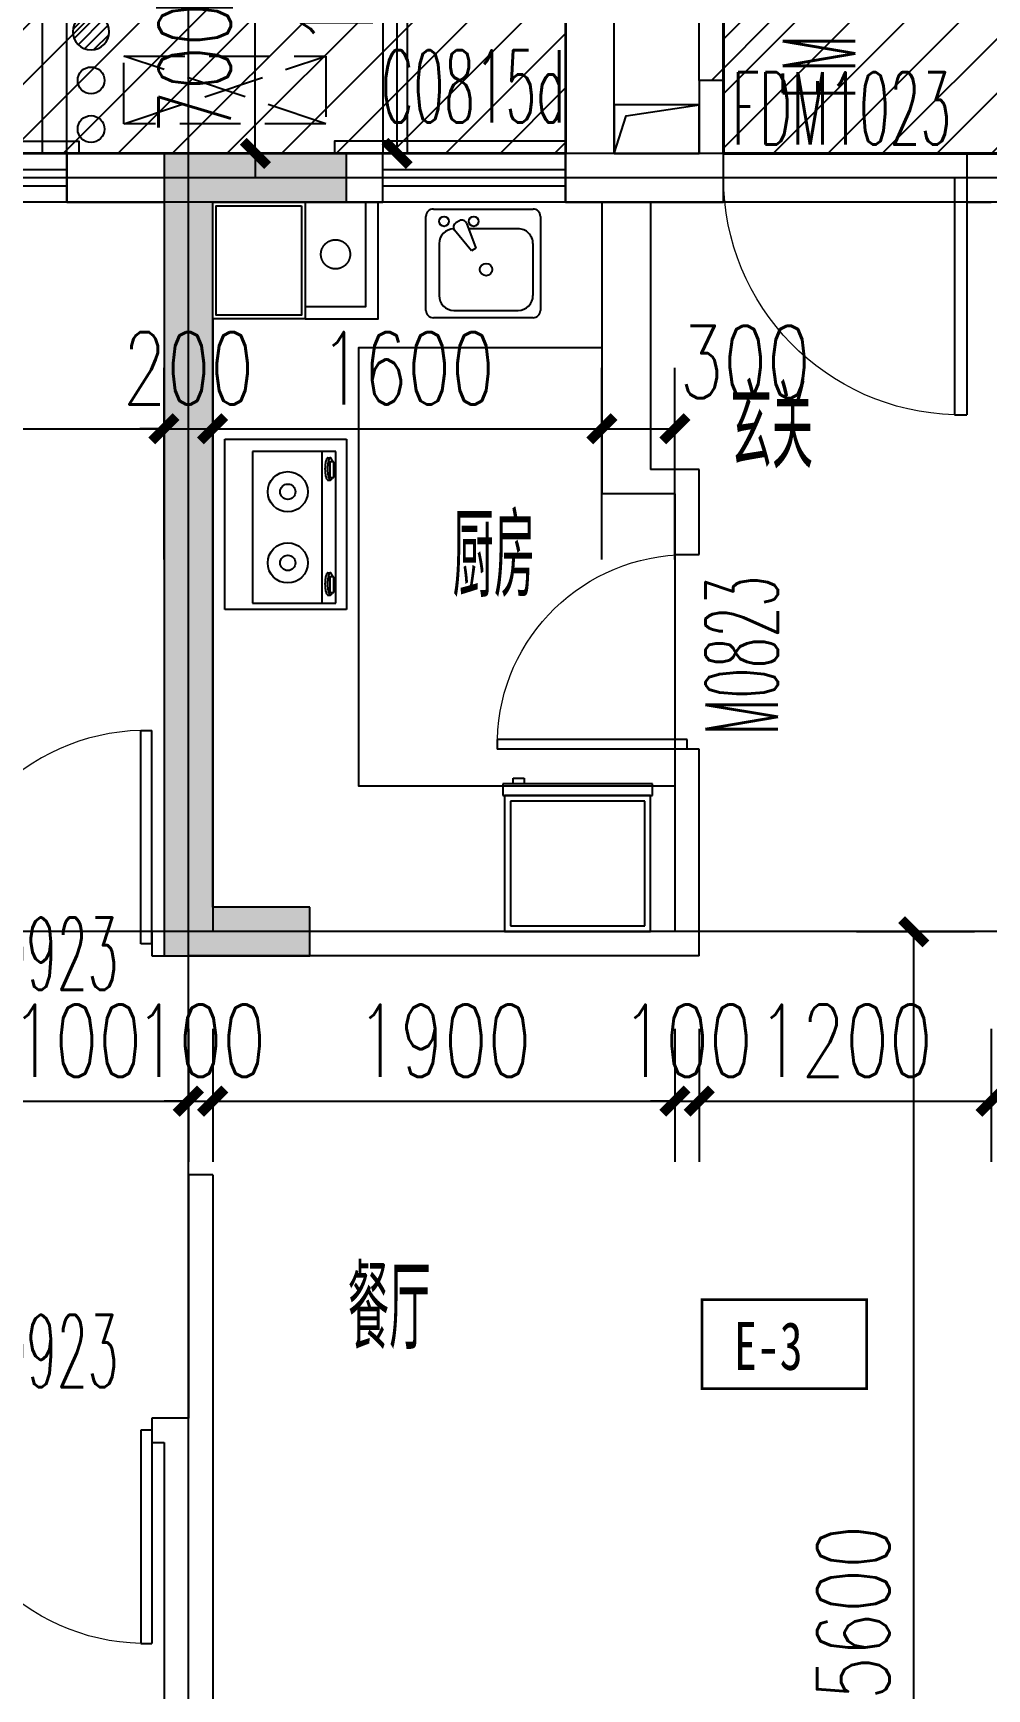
# Model space of a CAD drawing. Extents: x -59851 to 653804, y -249523 to 437614.
# Drawn here: x -27752 to -23831, y 140275 to 147083 of the extents above; entities that cross this region are included whole.
import ezdxf

# ---------------------------------------------------------------- set-up
doc = ezdxf.new("R2010")
doc.units = 0
doc.header["$LTSCALE"] = 1000
doc.header["$MEASUREMENT"] = 0
for name, pattern in [('CONTINOUS', [0]), ('DASH', [0.35, 0.25, -0.1]), ('PS', [3200, 1500, -200, 1500])]:
    doc.linetypes.add(name, pattern=pattern)
doc.layers.add('33计一半面积外廓线', color=53, linetype='Continuous', lineweight=35)
doc.layers.add('33计全面积外廓线', color=21, linetype='Continuous', lineweight=35)
for name, color, linetype in [('_S-YS(雨水管)', 3, 'Continuous'), ('_S-空调立管', 7, 'Continuous'), ('_TCH_BOUNDARY', 7, 'Continuous'), ('A-Lvtry（卫生间）', 5, 'Continuous'), ('A-Lvtry（厨房）', 5, 'CONTINOUS'), ('A-洞口', 105, 'Continuous'), ('A-烟气道', 105, 'Continuous'), ('A-空调室外机', 5, 'DASH'), ('A-第三道尺寸线', 105, 'Continuous'), ('A-线脚看线', 9, 'Continuous'), ('DOOR_FIRE', 4, 'Continuous'), ('DOOR_FIRE_TEXT', 7, 'Continuous'), ('DOTE', 16, 'Continuous'), ('LABEL_PM', 7, 'Continuous'), ('NL', 5, 'Continuous'), ('PS', 6, 'PS'), ('PUB_HATCH', 8, 'Continuous'), ('PUB_TEXT', 7, 'Continuous'), ('WALL', 2, 'Continuous'), ('WINDOW', 4, 'Continuous'), ('WINDOW_TEXT', 7, 'Continuous'), ('剪力墙', 6, 'Continuous'), ('户型标示', 7, 'Continuous'), ('栏杆', 142, 'Continuous')]:
    doc.layers.add(name, color=color, linetype=linetype)
doc.layers.add('A-area(算全面积)', color=21, linetype='Continuous', plot=False)
doc.layers.add('A-降板区域（给结构）', color=155, linetype='Continuous', plot=False)
doc.styles.add('_TCH_DIM_T3', font='SIMPLEX.shx', dxfattribs={"width": 0.705882, "bigfont": 'GBCBIG.shx'})
doc.styles.add('_TCH_WINDOW', font='SIMPLEX.shx', dxfattribs={"width": 0.7, "height": 3.5, "bigfont": 'GBCBIG.shx'})
doc.styles.get("Standard").update_dxf_attribs({"font": 'gbenor.shx', "width": 0.7, "bigfont": 'gbcbig.shx'})
doc.styles.add('黑体', font='simhei.ttf', dxfattribs={"width": 0.7})
doc.dimstyles.new('_TCH_ARCH&&100', dxfattribs={"dimtxt": 297.5, "dimasz": 100, "dimexe": 250, "dimexo": 300, "dimgap": 100, "dimtad": 1, "dimdec": 0, "dimzin": 0, "dimdsep": 46, "dimtxsty": '_TCH_DIM_T3', "dimblk": 'ARCHTICK', "dimcen": 0.09, "dimclrt": 7, "dimazin": 2, "dimtfac": 1, "dimtdec": 0, "dimtix": 1, "dimtmove": 2, "dimatfit": 3, "dimfxl": 0, "dimtolj": 1, "dimtzin": 0, "dimarcsym": 0})

# ---------------------------------------------------------------- blocks, each defined once
blk = doc.blocks.new('zhouxianshouceng0329')
at = {"layer": 'DOTE'}
for p, q in [((-27113.7, 194580), (-27113.7, 218959.5)), ((-3313.7, 205888.3), (-44988.6, 205888.3)), ((15572.3, 205788.3), (-44988.6, 205788.3)), ((15572.3, 202788.3), (-44988.6, 202788.3))]:
    blk.add_line(p, q, dxfattribs=at)
blk = doc.blocks.new('jgjlq030328')
at = {"layer": 'PUB_HATCH'}
blk.add_hatch(color=256, dxfattribs=at).paths.add_polyline_path([(-272935, 13911.9), (-273335, 13911.9), (-273335, 16811.9), (-272785, 16811.9), (-272785, 17011.9), (-273535, 17011.9), (-273535, 13711.9), (-273335, 13711.9), (-272935, 13711.9)])
at = {"layer": '剪力墙'}
blk.add_lwpolyline([(-272935, 13911.9), (-273335, 13911.9), (-273335, 16811.9), (-272785, 16811.9), (-272785, 17011.9), (-273535, 17011.9), (-273535, 13711.9), (-273335, 13711.9), (-272935, 13711.9)], close=True, dxfattribs=at)
blk = doc.blocks.new('ktswaj')
at = {"linetype": 'DASH'}
blk.add_lwpolyline([(15990.1, 179082.6), (15990.1, 178253.3), (16268.4, 178253.3), (16268.4, 179082.6)], close=True, dxfattribs=at)
for points in [[(15990.1, 179082.6), (16268.4, 178253.3)], [(15990.1, 178253.3), (16268.4, 179082.6)]]:
    blk.add_lwpolyline(points, dxfattribs=at)
blk = doc.blocks.new('A3ktsjw')
at = {"layer": '栏杆'}
for points in [[(-26114.3, 169534.8), (-26114.3, 170234.8), (-24614.3, 170234.8), (-24614.3, 169534.8)], [(-26014.3, 169534.8), (-26014.3, 170134.8), (-24714.3, 170134.8), (-24714.3, 169534.8)]]:
    blk.add_lwpolyline(points, dxfattribs=at)
at = {"layer": 'A-空调室外机', "extrusion": (0, 0, -1), "zscale": -1, "rotation": 90}
blk.add_blockref('ktswaj', (204032.2, 153666.4), dxfattribs=at)
blk = doc.blocks.new('2fxianjiao0331')
at = {"layer": 'A-线脚看线'}
for points in [[(-201259.1, 146588.3), (-201259.1, 146638.3), (-199659.1, 146638.3), (-199659.1, 146588.3)], [(-197659, 146588.3), (-197659, 146638.3), (-198609, 146638.3), (-198609, 146588.3)]]:
    blk.add_lwpolyline(points, dxfattribs=at)
blk = doc.blocks.new('lianlangjiangban200')
at = {"layer": 'A-降板区域（给结构）', "linetype": 'DASH'}
h = blk.add_hatch(dxfattribs=at)
h.set_pattern_fill('ANSI31', color=256, scale=100)
h.set_pattern_definition([(45, (0, 0), (-112.2532, 112.2532), [])])
h.paths.add_polyline_path([(-39013.7, 151788.3), (-39013.7, 145188.3), (-37413.7, 145188.3), (-37413.7, 150488.3), (-21913.7, 150488.3), (-21913.7, 147988.3), (-24913.7, 147988.3), (-24913.7, 146588.3), (-20113.7, 146588.3), (-20113.7, 150488.3), (-5413.7, 150488.3), (-5413.7, 146388.3), (-10013.7, 146388.3), (-10013.7, 145088.3), (-3413.7, 145088.3), (-3413.7, 146388.3), (-4113.7, 146388.3), (-4113.7, 151788.3), (-8013.7, 151788.3), (-8013.7, 152188.3), (-19713.7, 152188.3), (-19713.7, 151788.3)])
at = {"layer": 'A-降板区域（给结构）'}
blk.add_lwpolyline([(-39013.7, 151788.3), (-39013.7, 145188.3), (-37413.7, 145188.3), (-37413.7, 150488.3), (-21913.7, 150488.3), (-21913.7, 147988.3), (-24913.7, 147988.3), (-24913.7, 146588.3), (-20113.7, 146588.3), (-20113.7, 150488.3), (-5413.7, 150488.3), (-5413.7, 146388.3), (-10013.7, 146388.3), (-10013.7, 145088.3), (-3413.7, 145088.3), (-3413.7, 146388.3), (-4113.7, 146388.3), (-4113.7, 151788.3), (-8013.7, 151788.3), (-8013.7, 152188.3), (-19713.7, 152188.3), (-19713.7, 151788.3)], close=True, dxfattribs=at)
blk = doc.blocks.new('$DorLib2D$00000116')
at = {"color": 0}
for p, q in [((-0.5, 0), (-0.1464, 0.3536)), ((0.5, 0), (0.1464, 0.3536))]:
    blk.add_line(p, q, dxfattribs=at)
for centre, start, end in [((-0.5, 0), 0, 45), ((0.5, 0), 135, 180)]:
    blk.add_arc(centre, 0.5, start, end, dxfattribs=at)
blk = doc.blocks.new('3-122')
at = {"layer": 'A-area(算全面积)'}
blk.add_lwpolyline([(-158972, 87498.2), (-158972, 87498.2), (-158972, 87498.2), (-158972, 84098.2), (-156422, 84098.2), (-156422, 84098.2), (-155172, 84098.2), (-155172, 84098.2), (-153572, 84098.2), (-153572, 84298.2), (-152972, 84298.2), (-152972, 80998.2), (-151572, 80998.2), (-151572, 84298.2), (-150972, 84298.2), (-150972, 84098.2), (-149471.9, 84098.2), (-149471.9, 84098.2), (-148222, 84098.2), (-148222, 84098.2), (-147321.9, 84098.2), (-147322, 85698.2), (-143872, 85698.2), (-143872, 87498.2)], close=True, dxfattribs=at)
at = {"layer": 'A-洞口'}
blk.add_lwpolyline([(-146772, 84298.2), (-147122, 84298.2), (-147122, 84098.2), (-146772, 84098.2)], close=True, dxfattribs=at)
blk.add_lwpolyline([(-147122, 84098.2), (-147072.3, 84252.4), (-146772, 84298.2)], dxfattribs=at)
at = {"layer": 'DOOR_FIRE'}
for p, q in [((-146772, 84398.2), (-146772, 85198.2)), ((-146672, 84398.2), (-146672, 85198.2))]:
    blk.add_line(p, q, dxfattribs=at)
at = {"layer": 'WALL'}
for p, q in [((-147322, 83898.2), (-147322, 85698.2)), ((-147122, 84098.2), (-147122, 85498.2)), ((-146672, 84398.2), (-146772, 84398.2)), ((-146772, 84398.2), (-146772, 84098.2)), ((-146672, 83898.2), (-146672, 84398.2)), ((-147122, 84098.2), (-146772, 84098.2)), ((-147322, 83898.2), (-146672, 83898.2))]:
    blk.add_line(p, q, dxfattribs=at)
at = {"layer": 'DOOR_FIRE', "xscale": -800, "yscale": 800, "zscale": 100, "rotation": 270}
blk.add_blockref('$DorLib2D$00000116', (-146722, 84798.2), dxfattribs=at)
at = {"layer": 'DOOR_FIRE_TEXT', "style": '_TCH_WINDOW', "width": 0.494118}
blk.add_text('FM', height=297.5, rotation=90, dxfattribs=at).set_placement((-146130.6, 84320.2))
blk = doc.blocks.new('zt1')
at = {"layer": 'A-Lvtry（卫生间）', "linetype": 'Continuous'}
for p, q in [((-700, 0), (0, 0)), ((-700, -500), (-700, 0)), ((0, 0), (0, -500)), ((0, -500), (-700, -500))]:
    blk.add_line(p, q, dxfattribs=at)
at = {"layer": 'A-Lvtry（卫生间）'}
for p, q in [((-673.5, -113.1), (-673.5, -455.5)), ((-50.7, -113.1), (-673.5, -113.1)), ((-50.7, -455.5), (-50.7, -113.1)), ((-673.5, -399.8), (-50.7, -399.8)), ((-673.5, -455.5), (-50.7, -455.5)), ((-640.9, -422.1), (-640.8, -433.8)), ((-565.7, -431.5), (-630.4, -431.5)), ((-630.4, -431.5), (-630.4, -448.2)), ((-630.4, -448.2), (-565.7, -448.2)), ((-565.7, -448.2), (-565.7, -431.5)), ((-549.1, -423.2), (-549.1, -433.7)), ((-167.9, -422.1), (-167.8, -433.8)), ((-157.4, -431.5), (-157.4, -448.2)), ((-92.7, -431.5), (-157.4, -431.5)), ((-157.4, -448.2), (-92.7, -448.2)), ((-92.7, -448.2), (-92.7, -431.5)), ((-76.1, -423.2), (-76.1, -433.7))]:
    blk.add_line(p, q, dxfattribs=at)
for points in [[(-549.1, -423.2, 0.259034), (-551, -419.8, 0.076276), (-562.5, -414.9, 0.036515), (-576.1, -412.4, 0.026615), (-594.9, -411.4, 0.026615), (-613.8, -412.4, 0.036515), (-627.3, -414.9, 0.076276), (-638.9, -419.8, 0.259034), (-640.8, -423.2, 0.078462), (-640.6, -424.5, 0.056762)], [(-549.1, -433.7, 0.259034), (-551, -430.3, 0.076276), (-562.5, -425.4, 0.036515), (-576.1, -422.9, 0.026615), (-594.9, -421.9, 0.026615), (-613.8, -422.9, 0.036515), (-627.3, -425.4, 0.076276), (-638.9, -430.3, 0.259034), (-640.8, -433.7, 0.259034), (-638.9, -437.2, 0.056762), (-630.4, -441.2, 0.036515)], [(-565.7, -442.9, 0.008736), (-562.5, -442.1, 0.076276), (-551, -437.2, 0.259034), (-549.1, -433.7, 0.259034)], [(-76.1, -423.2, 0.259034), (-78, -419.8, 0.076276), (-89.5, -414.9, 0.036515), (-103.1, -412.4, 0.026615), (-121.9, -411.4, 0.026615), (-140.8, -412.4, 0.036515), (-154.3, -414.9, 0.076276), (-165.9, -419.8, 0.259034), (-167.8, -423.2, 0.078462), (-167.6, -424.5, 0.056762)], [(-76.1, -433.7, 0.259034), (-78, -430.3, 0.076276), (-89.5, -425.4, 0.036515), (-103.1, -422.9, 0.026615), (-121.9, -421.9, 0.026615), (-140.8, -422.9, 0.036515), (-154.3, -425.4, 0.076276), (-165.9, -430.3, 0.259034), (-167.8, -433.7, 0.259034), (-165.9, -437.2, 0.056762), (-157.4, -441.2, 0.036515)], [(-92.7, -442.9, 0.008736), (-89.5, -442.1, 0.076276), (-78, -437.2, 0.259034), (-76.1, -433.7, 0.259034)]]:
    blk.add_lwpolyline(points, format="xyb", dxfattribs=at)
at = {"layer": 'A-Lvtry（卫生间）', "linetype": 'Continuous'}
for centre, radius in [((-508.4, -258.5), 82.5), ((-215.8, -258.5), 82.5), ((-508.4, -258.5), 31.6), ((-215.8, -258.5), 31.6)]:
    blk.add_circle(centre, radius, dxfattribs=at)
at = {"layer": 'A-Lvtry（卫生间）', "width": 0.8, "flags": 9}
for tag in ['YSIZE', 'XSIZE']:
    blk.add_attdef(tag, (-350, 0), '', height=0.5, dxfattribs=at)
blk = doc.blocks.new('t4')
at = {"layer": 'A-Lvtry（卫生间）'}
for p, q in [((3876514.8, 2551819.5), (3876514.8, 2552229.1)), ((3876545.3, 2552259.6), (3876931.4, 2552259.6)), ((3876819.6, 2552205.6), (3876606.3, 2552205.6)), ((3876961.9, 2552229.1), (3876961.9, 2551819.5)), ((3876545.3, 2552144.6), (3876545.3, 2551880.5)), ((3876790.3, 2552072.2), (3876875.1, 2552142)), ((3876913.8, 2552122.3), (3876905.6, 2552136.5)), ((3876800.4, 2552054.6), (3876790.3, 2552072.2)), ((3876903.3, 2552093.1), (3876800.4, 2552054.6)), ((3876880.6, 2551880.5), (3876880.6, 2552084.6)), ((3876606.3, 2551819.5), (3876819.6, 2551819.5)), ((3876931.4, 2551789), (3876545.3, 2551789))]:
    blk.add_line(p, q, dxfattribs=at)
for centre, major_axis, start_param, end_param in [((3876545.3, 2552229.1), (-21.6, 21.6), -0.785398, 0.785398), ((3876606.3, 2552144.6), (-43.1, 43.1), -0.785398, 0.785398), ((3876819.6, 2552144.6), (43.1, 43.1), 5.497787, 7.068583), ((3876911.1, 2552185.3), (-14.4, 14.4), 4.712389, 10.995574), ((3876931.4, 2552229.1), (-21.6, 21.6), 3.926991, 5.497787), ((3876888, 2552126.3), (14.4, 14.4), 6.021386, 7.757331), ((3876911.1, 2552063.4), (14.4, 14.4), 6.283185283893945, 12.56637059107353), ((3876896.2, 2552112.2), (-14.4, 14.4), 2.714645, 4.45059), ((3876713, 2552012.6), (18, 18), 6.283185283897186, 12.56637059107677), ((3876606.3, 2551880.5), (-43.1, 43.1), 0.785398, 2.356194), ((3876819.6, 2551880.5), (-43.1, 43.1), 2.356194, 3.926991), ((3876545.3, 2551819.5), (21.6, 21.6), 2.356194, 3.926991), ((3876931.4, 2551819.5), (-21.6, 21.6), 2.356194, 3.926991)]:
    blk.add_ellipse(centre, major_axis=major_axis, ratio=1, start_param=start_param, end_param=end_param, dxfattribs=at)
blk = doc.blocks.new('BX1')
at = {"layer": 'A-Lvtry（卫生间）'}
for p, q in [((-560, 8), (-607.7, 8)), ((-607.7, 8), (-607.7, -608)), ((-560, -608), (-560, 8)), ((0, 0), (-560, 0)), ((0, -600), (0, 0)), ((-560, 0), (-560, -600)), ((-24, -24), (-536, -24)), ((-536, -24), (-536, -576)), ((-24, -576), (-24, -24)), ((-631.1, -564.3), (-631.1, -520)), ((-631.1, -520), (-607.7, -520)), ((-607.7, -520), (-607.7, -564.3)), ((-607.7, -564.3), (-631.1, -564.3)), ((-607.7, -608), (-560, -608)), ((-560, -600), (0, -600)), ((-536, -576), (-24, -576))]:
    blk.add_line(p, q, dxfattribs=at)
blk = doc.blocks.new('$DorLib2D$00000001')
for p, q in [((0.45, 0.975), (0.5, 0.975)), ((0.45, 0), (0.45, 0.975)), ((0.5, 0), (0.5, 0.975)), ((0.5, 0), (0.45, 0))]:
    blk.add_line(p, q)
at = {"lineweight": 13}
blk.add_arc((0.475, 0), 0.975, 91.46928, 180, dxfattribs=at)
blk = doc.blocks.new('$TCHSYS$WIN2D')
for p, q in [((-0.5, 0.5), (0.5, 0.5)), ((-0.5, 0.5), (-0.5, -0.5)), ((0.5, 0.5), (0.5, -0.5)), ((0.5, 0.1667), (-0.5, 0.1667)), ((0.5, -0.1667), (-0.5, -0.1667)), ((-0.5, -0.5), (0.5, -0.5))]:
    blk.add_line(p, q)
blk = doc.blocks.new('_ArchTick')
at = {"color": 0, "linetype": 'ByBlock', "const_width": 0.4}
blk.add_lwpolyline([(-0.5, -0.5), (0.5, 0.5)], dxfattribs=at)
blk = doc.blocks.new('*D742')
at = {"layer": 'A-第三道尺寸线', "color": 0, "lineweight": -2, "transparency": 16777216}
for p, q in [((-70533, -37901.8), (-70047.2, -37901.8)), ((-70297.2, -43501.8), (-70297.2, -37901.8)), ((-70533, -43501.8), (-70047.2, -43501.8))]:
    blk.add_line(p, q, dxfattribs=at)
at = {"layer": 'Defpoints', "color": 0, "transparency": 16777216}
for p in [(-70833, -37901.8), (-70297.2, -37901.8), (-70833, -43501.8)]:
    blk.add_point(p, dxfattribs=at)
at = {"layer": 'A-第三道尺寸线', "color": 0, "lineweight": -2, "transparency": 16777216, "xscale": 100, "yscale": 100, "zscale": 100}
for p, rotation in [((-70297.2, -37901.8), 90), ((-70297.2, -43501.8), 270)]:
    blk.add_blockref('_ArchTick', p, dxfattribs=dict(at, rotation=rotation))
at = {"layer": 'A-第三道尺寸线', "color": 7, "transparency": 16777216, "insert": (-70546, -40701.8), "char_height": 297.5, "attachment_point": 5, "rotation": 90, "style": '_TCH_DIM_T3'}
blk.add_mtext('\\A1;5600', dxfattribs=at)
blk = doc.blocks.new('*D743')
at = {"layer": 'A-第三道尺寸线', "color": 0, "lineweight": -2, "transparency": 16777216}
for p, q in [((-75779, -36371.8), (-75779, -35584)), ((-73379, -36371.8), (-73379, -35584)), ((-75779, -35834), (-73379, -35834))]:
    blk.add_line(p, q, dxfattribs=at)
at = {"layer": 'Defpoints', "color": 0, "transparency": 16777216}
for p in [(-73379, -35834), (-75779, -36671.8), (-73379, -36671.8)]:
    blk.add_point(p, dxfattribs=at)
at = {"layer": 'A-第三道尺寸线', "color": 0, "lineweight": -2, "transparency": 16777216, "xscale": 100, "yscale": 100, "zscale": 100, "rotation": 180}
blk.add_blockref('_ArchTick', (-75779, -35834), dxfattribs=at)
at = {"layer": 'A-第三道尺寸线', "color": 0, "lineweight": -2, "transparency": 16777216, "xscale": 100, "yscale": 100, "zscale": 100}
blk.add_blockref('_ArchTick', (-73379, -35834), dxfattribs=at)
at = {"layer": 'A-第三道尺寸线', "color": 7, "transparency": 16777216, "insert": (-74579, -35585.2), "char_height": 297.5, "attachment_point": 5, "style": '_TCH_DIM_T3'}
blk.add_mtext('\\A1;2400', dxfattribs=at)
blk = doc.blocks.new('*D744')
at = {"layer": 'A-第三道尺寸线', "color": 0, "lineweight": -2, "transparency": 16777216}
for p, q in [((-73379, -36371.8), (-73379, -35584)), ((-73179, -36371.8), (-73179, -35584)), ((-73379, -35834), (-73479, -35834)), ((-73379, -35834), (-73179, -35834)), ((-73179, -35834), (-73079, -35834))]:
    blk.add_line(p, q, dxfattribs=at)
at = {"layer": 'Defpoints', "color": 0, "transparency": 16777216}
for p in [(-73179, -35834), (-73379, -36671.8), (-73179, -36671.8)]:
    blk.add_point(p, dxfattribs=at)
at = {"layer": 'A-第三道尺寸线', "color": 0, "lineweight": -2, "transparency": 16777216, "xscale": 100, "yscale": 100, "zscale": 100}
blk.add_blockref('_ArchTick', (-73379, -35834), dxfattribs=at)
at = {"layer": 'A-第三道尺寸线', "color": 0, "lineweight": -2, "transparency": 16777216, "xscale": 100, "yscale": 100, "zscale": 100, "rotation": 180}
blk.add_blockref('_ArchTick', (-73179, -35834), dxfattribs=at)
at = {"layer": 'A-第三道尺寸线', "color": 7, "transparency": 16777216, "insert": (-73279, -35585.2), "char_height": 297.5, "attachment_point": 5, "style": '_TCH_DIM_T3'}
blk.add_mtext('\\A1;200', dxfattribs=at)
blk = doc.blocks.new('*D745')
at = {"layer": 'A-第三道尺寸线', "color": 0, "lineweight": -2, "transparency": 16777216}
for p, q in [((-73179, -36371.8), (-73179, -35584)), ((-71579, -36371.8), (-71579, -35584)), ((-73179, -35834), (-71579, -35834))]:
    blk.add_line(p, q, dxfattribs=at)
at = {"layer": 'Defpoints', "color": 0, "transparency": 16777216}
for p in [(-71579, -35834), (-73179, -36671.8), (-71579, -36671.8)]:
    blk.add_point(p, dxfattribs=at)
at = {"layer": 'A-第三道尺寸线', "color": 0, "lineweight": -2, "transparency": 16777216, "xscale": 100, "yscale": 100, "zscale": 100, "rotation": 180}
blk.add_blockref('_ArchTick', (-73179, -35834), dxfattribs=at)
at = {"layer": 'A-第三道尺寸线', "color": 0, "lineweight": -2, "transparency": 16777216, "xscale": 100, "yscale": 100, "zscale": 100}
blk.add_blockref('_ArchTick', (-71579, -35834), dxfattribs=at)
at = {"layer": 'A-第三道尺寸线', "color": 7, "transparency": 16777216, "insert": (-72379, -35585.2), "char_height": 297.5, "attachment_point": 5, "style": '_TCH_DIM_T3'}
blk.add_mtext('\\A1;1600', dxfattribs=at)
blk = doc.blocks.new('*D746')
at = {"layer": 'A-第三道尺寸线', "color": 0, "lineweight": -2, "transparency": 16777216}
for p, q in [((-71579, -36371.8), (-71579, -35584)), ((-71279, -36371.8), (-71279, -35584)), ((-71579, -35834), (-71279, -35834))]:
    blk.add_line(p, q, dxfattribs=at)
at = {"layer": 'Defpoints', "color": 0, "transparency": 16777216}
for p in [(-71279, -35834), (-71579, -36671.8), (-71279, -36671.8)]:
    blk.add_point(p, dxfattribs=at)
at = {"layer": 'A-第三道尺寸线', "color": 0, "lineweight": -2, "transparency": 16777216, "xscale": 100, "yscale": 100, "zscale": 100, "rotation": 180}
blk.add_blockref('_ArchTick', (-71579, -35834), dxfattribs=at)
at = {"layer": 'A-第三道尺寸线', "color": 0, "lineweight": -2, "transparency": 16777216, "xscale": 100, "yscale": 100, "zscale": 100}
blk.add_blockref('_ArchTick', (-71279, -35834), dxfattribs=at)
at = {"layer": 'A-第三道尺寸线', "color": 7, "transparency": 16777216, "insert": (-70990, -35559), "char_height": 297.5, "attachment_point": 5, "style": '_TCH_DIM_T3'}
blk.add_mtext('\\A1;300', dxfattribs=at)
blk = doc.blocks.new('*D748')
at = {"layer": 'A-第三道尺寸线', "color": 0, "lineweight": -2, "transparency": 16777216}
for p, q in [((-74379, -38301.8), (-74379, -38849)), ((-73279, -38301.8), (-73279, -38849)), ((-74379, -38599), (-73279, -38599))]:
    blk.add_line(p, q, dxfattribs=at)
at = {"layer": 'Defpoints', "color": 0, "transparency": 16777216}
for p in [(-74379, -38001.8), (-73279, -38001.8), (-73279, -38599)]:
    blk.add_point(p, dxfattribs=at)
at = {"layer": 'A-第三道尺寸线', "color": 0, "lineweight": -2, "transparency": 16777216, "xscale": 100, "yscale": 100, "zscale": 100, "rotation": 180}
blk.add_blockref('_ArchTick', (-74379, -38599), dxfattribs=at)
at = {"layer": 'A-第三道尺寸线', "color": 0, "lineweight": -2, "transparency": 16777216, "xscale": 100, "yscale": 100, "zscale": 100}
blk.add_blockref('_ArchTick', (-73279, -38599), dxfattribs=at)
at = {"layer": 'A-第三道尺寸线', "color": 7, "transparency": 16777216, "insert": (-73829, -38350.2), "char_height": 297.5, "attachment_point": 5, "style": '_TCH_DIM_T3'}
blk.add_mtext('\\A1;1100', dxfattribs=at)
blk = doc.blocks.new('*D749')
at = {"layer": 'A-第三道尺寸线', "color": 0, "lineweight": -2, "transparency": 16777216}
for p, q in [((-73279, -38301.8), (-73279, -38849)), ((-73179, -38301.8), (-73179, -38849)), ((-73279, -38599), (-73379, -38599)), ((-73279, -38599), (-73179, -38599)), ((-73179, -38599), (-73079, -38599))]:
    blk.add_line(p, q, dxfattribs=at)
at = {"layer": 'Defpoints', "color": 0, "transparency": 16777216}
for p in [(-73279, -38001.8), (-73179, -38001.8), (-73179, -38599)]:
    blk.add_point(p, dxfattribs=at)
at = {"layer": 'A-第三道尺寸线', "color": 0, "lineweight": -2, "transparency": 16777216, "xscale": 100, "yscale": 100, "zscale": 100}
blk.add_blockref('_ArchTick', (-73279, -38599), dxfattribs=at)
at = {"layer": 'A-第三道尺寸线', "color": 0, "lineweight": -2, "transparency": 16777216, "xscale": 100, "yscale": 100, "zscale": 100, "rotation": 180}
blk.add_blockref('_ArchTick', (-73179, -38599), dxfattribs=at)
at = {"layer": 'A-第三道尺寸线', "color": 7, "transparency": 16777216, "insert": (-73229, -38350.2), "char_height": 297.5, "attachment_point": 5, "style": '_TCH_DIM_T3'}
blk.add_mtext('\\A1;100', dxfattribs=at)
blk = doc.blocks.new('*D750')
at = {"layer": 'A-第三道尺寸线', "color": 0, "lineweight": -2, "transparency": 16777216}
for p, q in [((-73179, -38301.8), (-73179, -38849)), ((-71279, -38301.8), (-71279, -38849)), ((-73179, -38599), (-71279, -38599))]:
    blk.add_line(p, q, dxfattribs=at)
at = {"layer": 'Defpoints', "color": 0, "transparency": 16777216}
for p in [(-73179, -38001.8), (-71279, -38001.8), (-71279, -38599)]:
    blk.add_point(p, dxfattribs=at)
at = {"layer": 'A-第三道尺寸线', "color": 0, "lineweight": -2, "transparency": 16777216, "xscale": 100, "yscale": 100, "zscale": 100, "rotation": 180}
blk.add_blockref('_ArchTick', (-73179, -38599), dxfattribs=at)
at = {"layer": 'A-第三道尺寸线', "color": 0, "lineweight": -2, "transparency": 16777216, "xscale": 100, "yscale": 100, "zscale": 100}
blk.add_blockref('_ArchTick', (-71279, -38599), dxfattribs=at)
at = {"layer": 'A-第三道尺寸线', "color": 7, "transparency": 16777216, "insert": (-72229, -38350.2), "char_height": 297.5, "attachment_point": 5, "style": '_TCH_DIM_T3'}
blk.add_mtext('\\A1;1900', dxfattribs=at)
blk = doc.blocks.new('*D751')
at = {"layer": 'A-第三道尺寸线', "color": 0, "lineweight": -2, "transparency": 16777216}
for p, q in [((-71279, -38301.8), (-71279, -38849)), ((-71179, -38301.8), (-71179, -38849)), ((-71279, -38599), (-71379, -38599)), ((-71279, -38599), (-71179, -38599)), ((-71179, -38599), (-71079, -38599))]:
    blk.add_line(p, q, dxfattribs=at)
at = {"layer": 'Defpoints', "color": 0, "transparency": 16777216}
for p in [(-71279, -38001.8), (-71179, -38001.8), (-71179, -38599)]:
    blk.add_point(p, dxfattribs=at)
at = {"layer": 'A-第三道尺寸线', "color": 0, "lineweight": -2, "transparency": 16777216, "xscale": 100, "yscale": 100, "zscale": 100}
blk.add_blockref('_ArchTick', (-71279, -38599), dxfattribs=at)
at = {"layer": 'A-第三道尺寸线', "color": 0, "lineweight": -2, "transparency": 16777216, "xscale": 100, "yscale": 100, "zscale": 100, "rotation": 180}
blk.add_blockref('_ArchTick', (-71179, -38599), dxfattribs=at)
at = {"layer": 'A-第三道尺寸线', "color": 7, "transparency": 16777216, "insert": (-71229, -38350.2), "char_height": 297.5, "attachment_point": 5, "style": '_TCH_DIM_T3'}
blk.add_mtext('\\A1;100', dxfattribs=at)
blk = doc.blocks.new('*D752')
at = {"layer": 'A-第三道尺寸线', "color": 0, "lineweight": -2, "transparency": 16777216}
for p, q in [((-71179, -38301.8), (-71179, -38849)), ((-69979, -38301.8), (-69979, -38849)), ((-71179, -38599), (-69979, -38599))]:
    blk.add_line(p, q, dxfattribs=at)
at = {"layer": 'Defpoints', "color": 0, "transparency": 16777216}
for p in [(-71179, -38001.8), (-69979, -38001.8), (-69979, -38599)]:
    blk.add_point(p, dxfattribs=at)
at = {"layer": 'A-第三道尺寸线', "color": 0, "lineweight": -2, "transparency": 16777216, "xscale": 100, "yscale": 100, "zscale": 100, "rotation": 180}
blk.add_blockref('_ArchTick', (-71179, -38599), dxfattribs=at)
at = {"layer": 'A-第三道尺寸线', "color": 0, "lineweight": -2, "transparency": 16777216, "xscale": 100, "yscale": 100, "zscale": 100}
blk.add_blockref('_ArchTick', (-69979, -38599), dxfattribs=at)
at = {"layer": 'A-第三道尺寸线', "color": 7, "transparency": 16777216, "insert": (-70579, -38350.3), "char_height": 297.5, "attachment_point": 5, "style": '_TCH_DIM_T3'}
blk.add_mtext('\\A1;1200', dxfattribs=at)
blk = doc.blocks.new('jfdjkajkfdsajkjkh')
blk.add_wipeout([(-42613.7, 148288.3), (-42133.7, 148288.3), (-42133.7, 147908.3), (-42613.7, 147908.3)])
at = {"layer": '_TCH_BOUNDARY'}
blk.add_lwpolyline([(-42613.7, 148288.3), (-42133.7, 148288.3), (-42133.7, 147908.3), (-42613.7, 147908.3)], close=True, dxfattribs=at)
at = {"layer": 'A-烟气道'}
for points in [[(-42613.7, 148288.3), (-42133.7, 148288.3), (-42133.7, 147908.3), (-42613.7, 147908.3)], [(-42598.7, 148273.3), (-42148.7, 148273.3), (-42148.7, 147923.3), (-42598.7, 147923.3)]]:
    blk.add_lwpolyline(points, close=True, dxfattribs=at)
blk = doc.blocks.new('_LV13')
at = {"color": 0}
for p, q in [((-0.071, 0.495), (-0.495, 0.071)), ((0.183, 0.465), (-0.465, -0.183)), ((0.354, 0.354), (-0.354, -0.354)), ((0.465, 0.183), (-0.183, -0.465)), ((0.495, -0.071), (0.071, -0.495))]:
    blk.add_line(p, q, dxfattribs=at)
blk.add_circle((0, 0), 0.5)
blk = doc.blocks.new('e30505')
at = {"layer": '_S-YS(雨水管)'}
blk.add_lwpolyline([(-130172.7, 67143.6, 1), (-130282.7, 67143.6, 1)], format="xyb", close=True, dxfattribs=at)
at = {"layer": '_S-空调立管'}
blk.add_lwpolyline([(-130227.7, 67398.6, 1), (-130227.7, 67288.6, 1)], format="xyb", close=True, dxfattribs=at)
at = {"layer": 'NL', "ltscale": 0.5, "extrusion": (0, 0, -1), "xscale": -150, "yscale": 150, "zscale": -150, "rotation": 270}
blk.add_blockref('_LV13', (130227.7, 67543.6), dxfattribs=at)
blk = doc.blocks.new('*D1144')
at = {"layer": 'A-第三道尺寸线', "color": 0, "lineweight": -2, "transparency": 16777216}
for p, q in [((-26838.4, 147288.3), (-26838.4, 147388.3)), ((-27254.2, 147288.3), (-26588.4, 147288.3)), ((-26838.4, 146588.4), (-26838.4, 147288.3)), ((-27254.2, 146588.4), (-26588.4, 146588.4)), ((-26838.4, 146588.4), (-26838.4, 146488.4))]:
    blk.add_line(p, q, dxfattribs=at)
at = {"layer": 'Defpoints', "color": 0, "transparency": 16777216}
for p in [(-27554.2, 147288.3), (-26838.4, 147288.3), (-27554.2, 146588.4)]:
    blk.add_point(p, dxfattribs=at)
at = {"layer": 'A-第三道尺寸线', "color": 0, "lineweight": -2, "transparency": 16777216, "xscale": 100, "yscale": 100, "zscale": 100}
for p, rotation in [((-26838.4, 147288.3), 270), ((-26838.4, 146588.4), 90)]:
    blk.add_blockref('_ArchTick', p, dxfattribs=dict(at, rotation=rotation))
at = {"layer": 'A-第三道尺寸线', "color": 7, "transparency": 16777216, "insert": (-27087.2, 146938.4), "char_height": 297.5, "attachment_point": 5, "rotation": 90, "style": '_TCH_DIM_T3'}
blk.add_mtext('\\A1;700', dxfattribs=at)
blk = doc.blocks.new('*D2118')
at = {"layer": 'A-第三道尺寸线', "color": 0, "lineweight": -2, "transparency": 16777216}
for p, q in [((-25863.7, 148188.3), (-26505.9, 148188.3)), ((-26255.9, 146588.3), (-26255.9, 148188.3)), ((-25863.7, 146588.3), (-26505.9, 146588.3))]:
    blk.add_line(p, q, dxfattribs=at)
at = {"layer": 'Defpoints', "color": 0, "transparency": 16777216}
for p in [(-26255.9, 148188.3), (-25563.7, 148188.3), (-25563.7, 146588.3)]:
    blk.add_point(p, dxfattribs=at)
at = {"layer": 'A-第三道尺寸线', "color": 0, "lineweight": -2, "transparency": 16777216, "xscale": 100, "yscale": 100, "zscale": 100}
for p, rotation in [((-26255.9, 148188.3), 90), ((-26255.9, 146588.3), 270)]:
    blk.add_blockref('_ArchTick', p, dxfattribs=dict(at, rotation=rotation))
at = {"layer": 'A-第三道尺寸线', "color": 7, "transparency": 16777216, "insert": (-26504.7, 147388.3), "char_height": 297.5, "attachment_point": 5, "rotation": 90, "style": '_TCH_DIM_T3'}
blk.add_mtext('\\A1;1600', dxfattribs=at)
blk = doc.blocks.new('750CHUFANGNCHUANG')
at = {"layer": 'A-Lvtry（厨房）', "ltscale": 3}
blk.add_lwpolyline([(-71578.9, -35501.8), (-72578.9, -35501.8), (-72578.9, -37301.8), (-71278.9, -37301.8)], dxfattribs=at)
at = {"layer": 'A-烟气道'}
for points in [[(-73179, -34901.8), (-72799, -34901.8), (-72799, -35381.8), (-73179, -35381.8)], [(-73164, -34916.8), (-72814, -34916.8), (-72814, -35366.8), (-73164, -35366.8)]]:
    blk.add_lwpolyline(points, close=True, dxfattribs=at)
blk.add_lwpolyline([(-73164, -35366.8), (-73081.1, -34993.9), (-72814, -34916.8)], dxfattribs=at)
at = {"layer": 'PS', "ltscale": 0.5}
blk.add_circle((-72674, -35116.8), 60, dxfattribs=at)
at = {"layer": 'WALL'}
for p, q in [((-73279, -34701.8), (-73779, -34701.8)), ((-73779, -34701.8), (-73779, -34901.8)), ((-72479, -34701.8), (-73279, -34701.8)), ((-72479, -34901.8), (-72479, -34701.8)), ((-71479, -34701.8), (-71729, -34701.8)), ((-71729, -34701.8), (-71729, -34901.8)), ((-71079, -34701.8), (-71479, -34701.8)), ((-71079, -34901.8), (-71079, -34701.8)), ((-69779, -34701.8), (-70079, -34701.8)), ((-70079, -34701.8), (-70079, -34901.8)), ((-73779, -34901.8), (-73379, -34901.8)), ((-73379, -34901.8), (-73379, -37901.8)), ((-73179, -34901.8), (-73179, -37901.8)), ((-73179, -34901.8), (-72479, -34901.8)), ((-71729, -34901.8), (-71579, -34901.8)), ((-71579, -34901.8), (-71579, -36101.8)), ((-71379, -34901.8), (-71379, -36001.8)), ((-71379, -34901.8), (-71079, -34901.8)), ((-70079, -34901.8), (-69979, -34901.8)), ((-71179, -36001.8), (-71379, -36001.8)), ((-71179, -36351.8), (-71179, -36001.8)), ((-71279, -36101.8), (-71579, -36101.8)), ((-71279, -36101.8), (-71279, -36351.8)), ((-71279, -36351.8), (-71179, -36351.8)), ((-71179, -37151.8), (-71279, -37151.8)), ((-71279, -37151.8), (-71279, -37901.8)), ((-71179, -38001.8), (-71179, -37151.8)), ((-73379, -37901.8), (-73429, -37901.8)), ((-73429, -37901.8), (-73429, -38001.8)), ((-71279, -37901.8), (-73179, -37901.8)), ((-73429, -38001.8), (-73279, -38001.8)), ((-71179, -38001.8), (-73279, -38001.8)), ((-73279, -38901.8), (-73279, -39901.8)), ((-73179, -38901.8), (-73279, -38901.8)), ((-73179, -38901.8), (-73179, -39901.8)), ((-73279, -39901.8), (-73429, -39901.8)), ((-73429, -39901.8), (-73429, -40001.8)), ((-73179, -39901.8), (-73179, -43501.8)), ((-73429, -40001.8), (-73379, -40001.8)), ((-73379, -40001.8), (-73379, -43501.8))]:
    blk.add_line(p, q, dxfattribs=at)
for points in [[(-72799, -35381.8), (-72499, -35381.8), (-72499, -34901.8)], [(-72799, -35331.8), (-72549, -35331.8), (-72549, -34901.8)]]:
    blk.add_lwpolyline(points, dxfattribs=at)
at = {"layer": 'WINDOW'}
for p, q in [((-70079, -34701.8), (-71079, -34701.8)), ((-71279, -36351.8), (-71279, -37151.8))]:
    blk.add_line(p, q, dxfattribs=at)
at = {"layer": '户型标示', "color": 2, "const_width": 11.2}
blk.add_lwpolyline([(-71167.7, -39414.7), (-70490.1, -39414.7), (-70490.1, -39781.1), (-71167.7, -39781.1)], close=True, dxfattribs=at)
at = {"layer": 'A-Lvtry（厨房）', "rotation": 90}
blk.add_blockref('t4', (2479957.3, -3911892.6), dxfattribs=at)
at = {"layer": 'A-Lvtry（厨房）', "extrusion": (-1.08889e-08, 3.92285e-11, 1)}
for name, p, rotation in [('zt1', (-73128.7, -35877.2), 90.00000133402129), ('BX1', (-71378.9, -37901.8), 270)]:
    blk.add_blockref(name, p, dxfattribs=dict(at, rotation=rotation))
at = {"layer": 'WINDOW'}
ref = blk.add_blockref('$TCHSYS$WIN2D', (-74529, -34801.8), dxfattribs=dict(at, xscale=1500, yscale=200, zscale=1500, rotation=180))
ref.add_attrib('A', 'C1515b', (-74896.5, -34575.5), dxfattribs={"layer": 'WINDOW_TEXT', "height": 297.5, "style": '_TCH_WINDOW', "width": 0.494118})
ref = blk.add_blockref('$TCHSYS$WIN2D', (-72104, -34801.8), dxfattribs=dict(at, xscale=750, yscale=200, zscale=750, rotation=180))
ref.add_attrib('A', 'C0815d', (-72485.5, -34575.5), dxfattribs={"layer": 'WINDOW_TEXT', "height": 297.5, "style": '_TCH_WINDOW', "width": 0.494118})
ref = blk.add_blockref('$DorLib2D$00000001', (-70579, -34801.8), dxfattribs=dict(at, xscale=-1000, yscale=1000, zscale=-1000, rotation=180))
ref.add_attrib('A', 'FDM1023', (-71044.5, -34665.4), dxfattribs={"layer": 'WINDOW_TEXT', "height": 297.5, "style": '_TCH_WINDOW', "width": 0.494118})
ref = blk.add_blockref('$DorLib2D$00000001', (-71229, -36751.8), dxfattribs=dict(at, xscale=-800, yscale=800, zscale=800, rotation=90))
ref.add_attrib('A', 'M0823', (-70855.2, -37094.8), dxfattribs={"layer": 'WINDOW_TEXT', "height": 297.5, "rotation": 90, "style": '_TCH_WINDOW', "width": 0.494118})
ref = blk.add_blockref('$DorLib2D$00000001', (-73879, -37951.8), dxfattribs=dict(at, xscale=900, yscale=900, zscale=-900))
ref.add_attrib('A', 'M0923', (-74222, -38141.8), dxfattribs={"layer": 'WINDOW_TEXT', "height": 297.5, "style": '_TCH_WINDOW', "width": 0.494118})
ref = blk.add_blockref('$DorLib2D$00000001', (-73879, -39951.8), dxfattribs=dict(at, xscale=-900, yscale=900, zscale=-900, rotation=180))
ref.add_attrib('A', 'M0923', (-74222, -39775.5), dxfattribs={"layer": 'WINDOW_TEXT', "height": 297.5, "style": '_TCH_WINDOW', "width": 0.494118})
at = {"layer": 'PUB_TEXT', "width": 0.7}
for s, p in [('玄关', (-71050.8, -35997.6)), ('厨房', (-72192.7, -36525.8)), ('餐厅', (-72623.7, -39619.2))]:
    blk.add_text(s, height=337.59, dxfattribs=at).set_placement(p)
at = {"layer": '户型标示', "color": 2, "style": '黑体', "width": 0.7}
blk.add_text('E-3', height=197.15, dxfattribs=at).set_placement((-71035.6, -39703.7))
at = {"layer": 'A-第三道尺寸线'}
for p1, p2, distance, picture, middle in [((-75779, -36671.8), (-73379, -36671.8), 837.8, '*D743', (-74579, -35585.2)), ((-73379, -36671.8), (-73179, -36671.8), 837.8, '*D744', (-73279, -35585.2)), ((-73179, -36671.8), (-71579, -36671.8), 837.8, '*D745', (-72379, -35585.2)), ((-70833, -43501.8), (-70833, -37901.8), -535.7, '*D742', (-70546, -40701.8)), ((-74379, -38001.8), (-73279, -38001.8), -597.2, '*D748', (-73829, -38350.2)), ((-73279, -38001.8), (-73179, -38001.8), -597.2, '*D749', (-73229, -38350.2)), ((-73179, -38001.8), (-71279, -38001.8), -597.2, '*D750', (-72229, -38350.2)), ((-71279, -38001.8), (-71179, -38001.8), -597.2, '*D751', (-71229, -38350.2)), ((-71179, -38001.8), (-69979, -38001.8), -597.2, '*D752', (-70579, -38350.3))]:
    dim = blk.add_aligned_dim(p1=p1, p2=p2, distance=distance, dimstyle='_TCH_ARCH&&100', dxfattribs=at)
    dim.commit()
    dim.dimension.update_dxf_attribs({"geometry": picture, "text_midpoint": middle})
dim = blk.add_linear_dim(base=(-71279, -35834), p1=(-71579, -36671.8), p2=(-71279, -36671.8), angle=0, dimstyle='_TCH_ARCH&&100', dxfattribs=at)
dim.commit()
dim.dimension.update_dxf_attribs({"geometry": '*D746', "text_midpoint": (-70990, -35559), "dimtype": 129})

msp = doc.modelspace()

# ---------------------------------------------------------------- hatches: boundary and pattern name
at = {"layer": 'A-降板区域（给结构）', "linetype": 'DASH'}
h = msp.add_hatch(dxfattribs=at)
h.set_pattern_fill('ANSI31', color=215, scale=100)
h.set_pattern_definition([(45, (0.02, 3e-11), (-112.2532, 112.2532), [])])
h.paths.add_polyline_path([(-37213.7, 150288.3), (-37213.7, 146588.3), (-31213.7, 146588.3), (-31213.7, 143488.4), (-29813.7, 143488.3), (-29813.7, 146588.3), (-25563.6, 146588.3), (-25563.7, 148188.3), (-22113.7, 148188.3), (-22113.7, 150288.3)])

# ---------------------------------------------------------------- linework, layer by layer
at = {"layer": '33计一半面积外廓线'}
msp.add_lwpolyline([(-22113.7, 148188.3), (-24913.7, 148188.3), (-24913.7, 146588.3), (-20113.7, 146588.3)], dxfattribs=at)
at = {"layer": '33计全面积外廓线'}
msp.add_lwpolyline([(-17613.7, 146588.3), (-24913.7, 146588.3), (-24913.7, 148188.3), (-25563.7, 148188.3), (-25563.6, 146588.3), (-29213.7, 146588.3), (-29213.7, 146788.3), (-29813.7, 146788.3), (-29813.7, 143488.3), (-31213.7, 143488.3), (-31213.7, 146788.3), (-31813.7, 146788.3), (-31813.7, 146588.3), (-37413.7, 146588.3), (-37413.7, 145188.3), (-39013.7, 145188.3), (-39013.7, 151788.3), (-33813.7, 151788.3), (-33813.7, 152688.3), (-37213.7, 152688.3), (-37213.7, 158588.3), (-40813.7, 158588.3)], dxfattribs=at)
at = {"layer": 'A-降板区域（给结构）', "color": 215}
msp.add_lwpolyline([(-37213.7, 150288.3), (-37213.7, 146588.3), (-31213.7, 146588.3), (-31213.7, 143488.4), (-29813.7, 143488.3), (-29813.7, 146588.3), (-25563.6, 146588.3), (-25563.7, 148188.3), (-22113.7, 148188.3), (-22113.7, 150288.3)], close=True, dxfattribs=at)

# ---------------------------------------------------------------- block references
for name, p in [('zhouxianshouceng0329', (0, -59400)), ('2fxianjiao0331', (172095.4, 0)), ('lianlangjiangban200', (0, 0))]:
    msp.add_blockref(name, p)
at = {"layer": 'A-area(算全面积)'}
msp.add_blockref('A3ktsjw', (-1599.4, -22946.4), dxfattribs=at)
at = {"layer": 'LABEL_PM'}
msp.add_blockref('3-122', (121758.3, 62490.1), dxfattribs=at)
at = {"layer": '剪力墙'}
msp.add_blockref('jgjlq030328', (246321.3, 129576.4), dxfattribs=at)

# ---------------------------------------------------------------- next in the draw order: block references
msp.add_blockref('750CHUFANGNCHUANG', (46165.3, 181290.1))

# ---------------------------------------------------------------- next in the draw order: block references
at = {"rotation": 270}
msp.add_blockref('jfdjkajkfdsajkjkh', (-174922, 103774.6), dxfattribs=at)

# ---------------------------------------------------------------- next in the draw order: dimensions: what is measured, and where the dimension line sits
at = {"layer": 'A-第三道尺寸线'}
for p1, p2, distance, picture, middle in [((-25563.7, 146588.3), (-25563.7, 148188.3), 692.2, '*D2118', (-26504.7, 147388.3)), ((-27554.2, 146588.4), (-27554.2, 147288.3), -715.8, '*D1144', (-27087.2, 146938.4))]:
    dim = msp.add_aligned_dim(p1=p1, p2=p2, distance=distance, dimstyle='_TCH_ARCH&&100', dxfattribs=at)
    dim.commit()
    dim.dimension.update_dxf_attribs({"geometry": picture, "text_midpoint": middle})

# ---------------------------------------------------------------- next in the draw order: block references
at = {"xscale": -1}
msp.add_blockref('e30505', (-157741.3, 79544.8, 0), dxfattribs=at)

doc.saveas('drawing.dxf')
